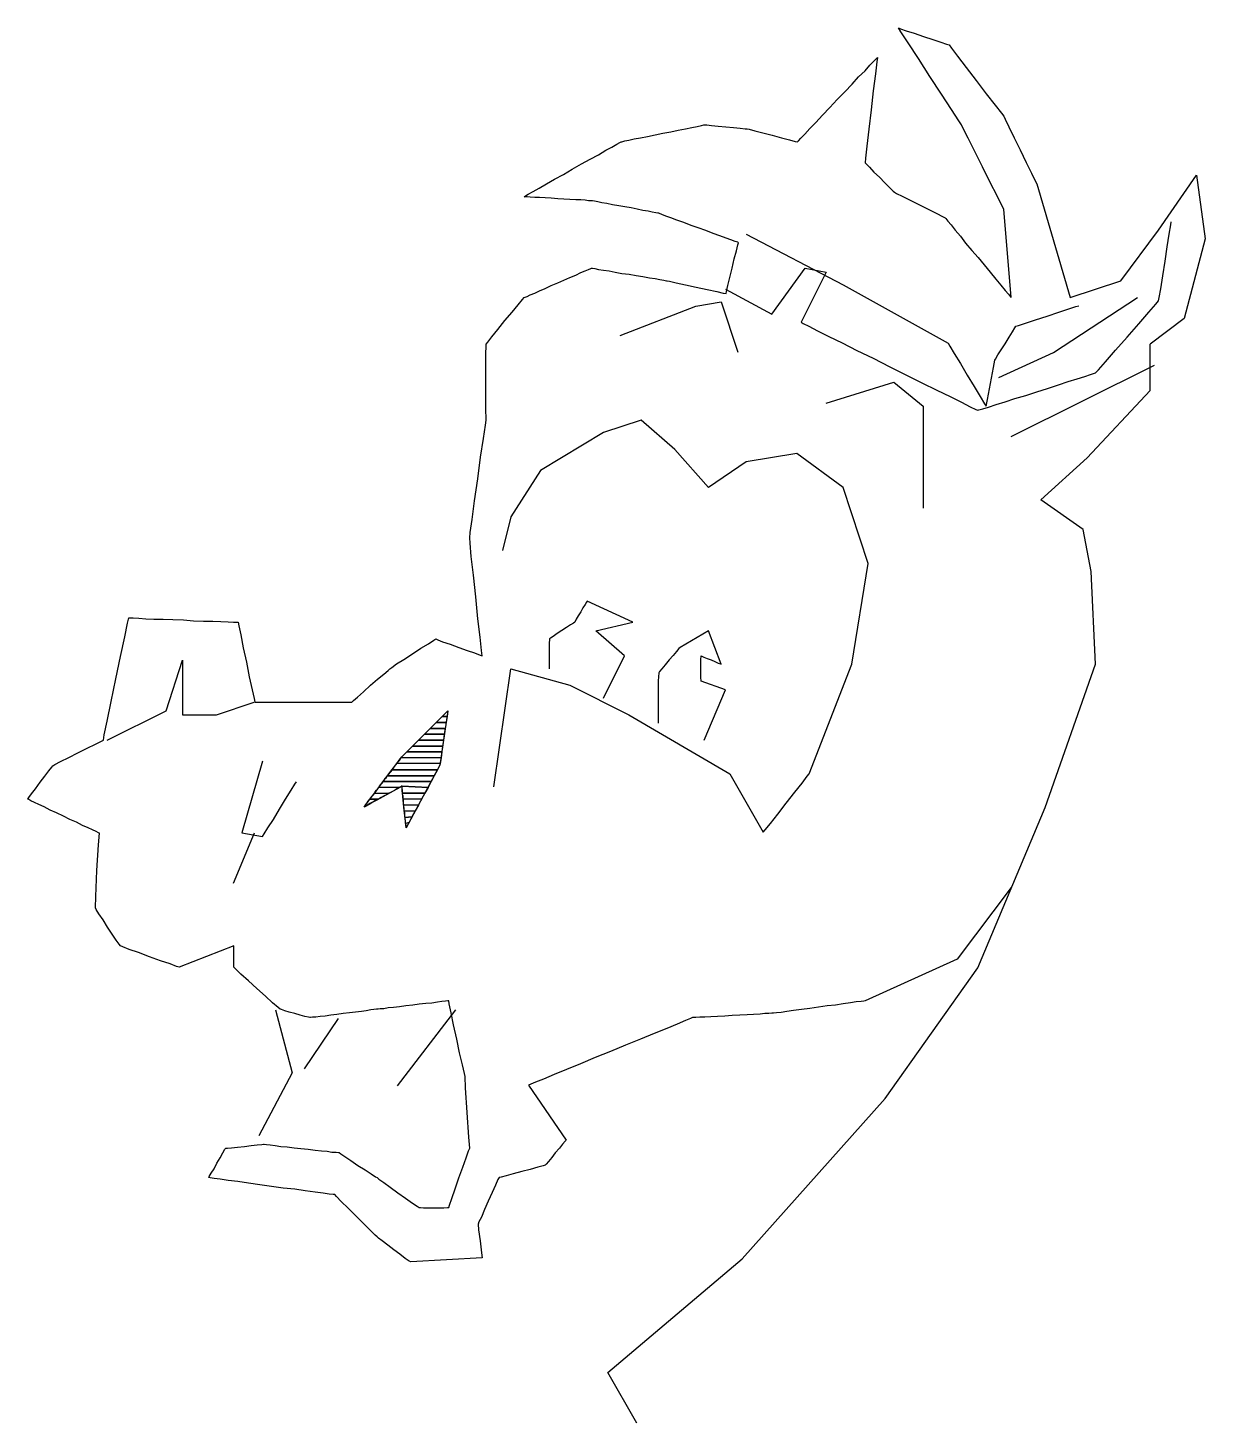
# Model space of a CAD drawing. Extents: x 5.1 to 79.2, y -79.3 to 8.5.
import ezdxf

# ---------------------------------------------------------------- set-up
doc = ezdxf.new("R2010")
doc.units = 0
doc.layers.add('7', color=7, linetype='CONTINUOUS')

msp = doc.modelspace()

# ---------------------------------------------------------------- linework, layer by layer
at = {"layer": '7', "linetype": 'CONTINUOUS'}
for points in [[(66.955, -45.61), (63.55, -50.108), (57.756, -52.725), (57.68, -52.751), (57.502, -52.776), (57.197, -52.801), (56.842, -52.852), (56.384, -52.929), (55.902, -53.005), (55.368, -53.056), (54.834, -53.132), (54.275, -53.208), (53.767, -53.284), (53.259, -53.335), (52.827, -53.411), (52.471, -53.462), (52.192, -53.488), (51.988, -53.513), (51.938, -53.513), (51.887, -53.513), (51.709, -53.538), (51.455, -53.538), (51.15, -53.564), (50.743, -53.589), (50.337, -53.615), (49.879, -53.64), (49.397, -53.665), (48.939, -53.691), (48.482, -53.716), (48.05, -53.742), (47.669, -53.767), (47.364, -53.767), (47.11, -53.792), (46.957, -53.792), (46.906, -53.792), (46.779, -53.843), (46.449, -53.97), (45.941, -54.199), (45.28, -54.479), (44.492, -54.783), (43.628, -55.139), (42.688, -55.52), (41.748, -55.927), (40.783, -56.308), (39.842, -56.689), (38.978, -57.045), (38.191, -57.375), (37.53, -57.655), (37.022, -57.858), (36.717, -57.985), (36.59, -58.036), (38.953, -61.492), (38.877, -61.568), (38.724, -61.746), (38.521, -62), (38.267, -62.305), (38.038, -62.584), (37.835, -62.838), (37.683, -63.016), (37.632, -63.067), (37.505, -63.118), (37.174, -63.194), (36.692, -63.347), (36.158, -63.474), (35.624, -63.626), (35.167, -63.753), (34.862, -63.829), (34.735, -63.855), (34.659, -63.982), (34.506, -64.338), (34.303, -64.795), (34.049, -65.329), (33.82, -65.862), (33.617, -66.345), (33.464, -66.65), (33.414, -66.777), (33.439, -67.133), (33.541, -67.844), (33.617, -68.581), (33.668, -68.911), (29.17, -69.166), (29.069, -69.115), (28.814, -68.937), (28.484, -68.683), (28.103, -68.403), (27.722, -68.098), (27.366, -67.844), (27.137, -67.666), (27.061, -67.59), (26.934, -67.488), (26.629, -67.184), (26.197, -66.752), (25.714, -66.269), (25.232, -65.786), (24.8, -65.354), (24.495, -65.049), (24.393, -64.922), (24.291, -64.922), (24.037, -64.897), (23.656, -64.846), (23.148, -64.77), (22.538, -64.693), (21.878, -64.592), (21.141, -64.515), (20.404, -64.414), (19.667, -64.312), (18.955, -64.211), (18.295, -64.109), (17.685, -64.033), (17.177, -63.956), (16.796, -63.906), (16.541, -63.88), (16.465, -63.855), (16.491, -63.779), (16.618, -63.575), (16.796, -63.296), (16.973, -62.94), (17.177, -62.61), (17.355, -62.305), (17.482, -62.076), (17.532, -62), (17.634, -62), (17.888, -61.974), (18.269, -61.949), (18.701, -61.898), (19.133, -61.847), (19.514, -61.797), (19.794, -61.771), (19.896, -61.746), (19.946, -61.746), (20.099, -61.771), (20.328, -61.797), (20.632, -61.847), (20.988, -61.898), (21.395, -61.924), (21.827, -61.974), (22.259, -62.025), (22.716, -62.076), (23.148, -62.127), (23.555, -62.178), (23.91, -62.203), (24.215, -62.254), (24.469, -62.254), (24.622, -62.279), (24.673, -62.279), (24.774, -62.356), (25.028, -62.534), (25.41, -62.788), (25.841, -63.093), (26.299, -63.372), (26.68, -63.626), (26.96, -63.804), (27.061, -63.855), (27.163, -63.956), (27.468, -64.16), (27.874, -64.465), (28.357, -64.82), (28.84, -65.151), (29.272, -65.456), (29.577, -65.659), (29.704, -65.735), (29.78, -65.735), (29.983, -65.761), (30.263, -65.761), (30.619, -65.761), (30.949, -65.761), (31.254, -65.761), (31.482, -65.735), (31.559, -65.735), (31.61, -65.583), (31.762, -65.176), (31.965, -64.566), (32.194, -63.88), (32.448, -63.194), (32.651, -62.61), (32.804, -62.178), (32.88, -62), (32.829, -61.314), (32.728, -59.764), (32.626, -58.214), (32.601, -57.502), (32.55, -57.299), (32.423, -56.765), (32.245, -56.003), (32.067, -55.139), (31.864, -54.25), (31.711, -53.488), (31.584, -52.929), (31.559, -52.725), (31.508, -52.725), (31.355, -52.751), (31.127, -52.776), (30.847, -52.827), (30.492, -52.878), (30.11, -52.903), (29.704, -52.954), (29.297, -53.005), (28.865, -53.056), (28.459, -53.106), (28.078, -53.157), (27.747, -53.183), (27.468, -53.233), (27.239, -53.233), (27.112, -53.259), (27.061, -53.259), (27.01, -53.259), (26.858, -53.284), (26.655, -53.31), (26.375, -53.36), (26.07, -53.411), (25.689, -53.437), (25.308, -53.488), (24.927, -53.538), (24.52, -53.589), (24.139, -53.64), (23.783, -53.691), (23.478, -53.716), (23.199, -53.767), (22.996, -53.767), (22.869, -53.792), (22.818, -53.792), (22.741, -53.767), (22.513, -53.716), (22.208, -53.64), (21.878, -53.538), (21.522, -53.437), (21.242, -53.36), (21.039, -53.284), (20.963, -53.259), (20.836, -53.157), (20.48, -52.852), (20.023, -52.446), (19.489, -51.963), (18.955, -51.48), (18.473, -51.048), (18.168, -50.743), (18.041, -50.616), (18.041, -50.413), (18.041, -49.956), (18.041, -49.473), (18.041, -49.269), (14.61, -50.616), (14.432, -50.565), (14.026, -50.413), (13.416, -50.21), (12.73, -49.956), (12.044, -49.701), (11.459, -49.498), (11.053, -49.346), (10.9, -49.269), (10.824, -49.168), (10.646, -48.914), (10.392, -48.533), (10.087, -48.101), (9.808, -47.643), (9.554, -47.262), (9.376, -46.983), (9.325, -46.881), (9.35, -46.169), (9.427, -44.543), (9.528, -42.917), (9.579, -42.18), (9.528, -42.155), (9.376, -42.078), (9.147, -41.977), (8.868, -41.85), (8.512, -41.697), (8.131, -41.494), (7.724, -41.316), (7.318, -41.113), (6.886, -40.91), (6.479, -40.732), (6.098, -40.528), (5.768, -40.376), (5.488, -40.249), (5.259, -40.147), (5.132, -40.071), (5.082, -40.046), (5.132, -39.944), (5.31, -39.715), (5.564, -39.385), (5.844, -38.978), (6.149, -38.597), (6.403, -38.267), (6.581, -38.038), (6.657, -37.937), (6.784, -37.86), (7.14, -37.683), (7.648, -37.428), (8.232, -37.124), (8.817, -36.844), (9.325, -36.59), (9.681, -36.412), (9.833, -36.336), (9.884, -36.005), (10.062, -35.142), (10.316, -33.896), (10.621, -32.473), (10.9, -31.076), (11.18, -29.831), (11.358, -28.967), (11.434, -28.637), (11.51, -28.637), (11.714, -28.637), (12.069, -28.662), (12.501, -28.687), (13.009, -28.713), (13.594, -28.713), (14.204, -28.738), (14.864, -28.764), (15.5, -28.814), (16.135, -28.84), (16.719, -28.84), (17.227, -28.865), (17.685, -28.891), (18.015, -28.916), (18.244, -28.916), (18.32, -28.916), (18.346, -29.145), (18.473, -29.704), (18.625, -30.517), (18.828, -31.432), (19.006, -32.346), (19.184, -33.16), (19.311, -33.719), (19.362, -33.947), (19.413, -33.947), (19.54, -33.947), (19.743, -33.947), (20.023, -33.947), (20.328, -33.947), (20.683, -33.947), (21.064, -33.947), (21.471, -33.947), (21.852, -33.947), (22.233, -33.947), (22.614, -33.947), (22.919, -33.947), (23.199, -33.947), (23.402, -33.947), (23.555, -33.947), (23.605, -33.947), (23.682, -33.947), (23.885, -33.947), (24.164, -33.947), (24.52, -33.947), (24.85, -33.947), (25.155, -33.947), (25.384, -33.947), (25.46, -33.947), (25.562, -33.846), (25.816, -33.617), (26.197, -33.287), (26.629, -32.88), (27.087, -32.499), (27.468, -32.169), (27.747, -31.94), (27.849, -31.838), (27.976, -31.762), (28.281, -31.533), (28.738, -31.254), (29.272, -30.898), (29.805, -30.542), (30.288, -30.263), (30.619, -30.034), (30.746, -29.958), (30.873, -30.009), (31.178, -30.136), (31.66, -30.288), (32.194, -30.491), (32.728, -30.695), (33.185, -30.847), (33.541, -30.974), (33.668, -31.025), (33.617, -30.695), (33.541, -29.856), (33.388, -28.687), (33.261, -27.315), (33.109, -25.943), (32.982, -24.774), (32.905, -23.936), (32.88, -23.605), (32.905, -23.275), (33.033, -22.437), (33.185, -21.268), (33.388, -19.896), (33.566, -18.523), (33.744, -17.355), (33.871, -16.516), (33.922, -16.186), (33.896, -15.449), (33.896, -13.797), (33.896, -12.145), (33.922, -11.409), (34.023, -11.282), (34.278, -10.951), (34.659, -10.494), (35.091, -9.935), (35.548, -9.401), (35.929, -8.944), (36.209, -8.613), (36.31, -8.486), (36.361, -8.461), (36.488, -8.41), (36.692, -8.309), (36.971, -8.207), (37.276, -8.054), (37.632, -7.902), (38.013, -7.724), (38.419, -7.546), (38.801, -7.394), (39.182, -7.216), (39.563, -7.063), (39.868, -6.911), (40.147, -6.809), (40.351, -6.708), (40.503, -6.657), (40.554, -6.632), (40.605, -6.632), (40.757, -6.657), (40.986, -6.708), (41.291, -6.759), (41.646, -6.809), (42.028, -6.886), (42.46, -6.962), (42.917, -7.013), (43.349, -7.089), (43.781, -7.165), (44.187, -7.241), (44.543, -7.292), (44.848, -7.343), (45.102, -7.394), (45.255, -7.419), (45.306, -7.419), (45.458, -7.445), (45.865, -7.546), (46.449, -7.673), (47.135, -7.826), (47.821, -7.978), (48.431, -8.105), (48.838, -8.207), (49.015, -8.232), (49.041, -8.105), (49.117, -7.724), (49.244, -7.216), (49.397, -6.632), (49.524, -6.047), (49.676, -5.539), (49.752, -5.158), (49.803, -5.031), (49.752, -5.005), (49.574, -4.954), (49.32, -4.853), (49.015, -4.751), (48.609, -4.599), (48.202, -4.446), (47.745, -4.268), (47.262, -4.091), (46.805, -3.938), (46.347, -3.76), (45.915, -3.608), (45.534, -3.455), (45.229, -3.354), (44.975, -3.252), (44.823, -3.201), (44.772, -3.176), (44.721, -3.176), (44.594, -3.15), (44.365, -3.1), (44.111, -3.049), (43.781, -2.998), (43.425, -2.922), (43.044, -2.845), (42.637, -2.769), (42.256, -2.718), (41.875, -2.642), (41.519, -2.566), (41.189, -2.515), (40.935, -2.464), (40.732, -2.413), (40.605, -2.388), (40.554, -2.388), (40.503, -2.388), (40.351, -2.388), (40.147, -2.363), (39.868, -2.337), (39.563, -2.337), (39.182, -2.312), (38.801, -2.286), (38.419, -2.261), (38.013, -2.236), (37.632, -2.21), (37.276, -2.185), (36.971, -2.185), (36.692, -2.159), (36.488, -2.134), (36.361, -2.134), (36.31, -2.134), (36.387, -2.083), (36.564, -1.981), (36.869, -1.804), (37.251, -1.6), (37.708, -1.321), (38.216, -1.041), (38.775, -0.736), (39.334, -0.406), (39.919, -0.076), (40.452, 0.228), (40.986, 0.508), (41.443, 0.787), (41.824, 0.99), (42.129, 1.168), (42.333, 1.27), (42.409, 1.321), (42.46, 1.321), (42.637, 1.372), (42.892, 1.422), (43.222, 1.499), (43.628, 1.575), (44.06, 1.651), (44.543, 1.753), (45.026, 1.854), (45.534, 1.956), (45.992, 2.058), (46.449, 2.134), (46.856, 2.21), (47.186, 2.286), (47.465, 2.337), (47.618, 2.388), (47.694, 2.388), (47.796, 2.388), (48.101, 2.337), (48.507, 2.312), (48.99, 2.261), (49.473, 2.21), (49.905, 2.185), (50.21, 2.134), (50.337, 2.134), (50.464, 2.109), (50.82, 2.007), (51.328, 1.88), (51.912, 1.727), (52.497, 1.575), (53.005, 1.448), (53.361, 1.346), (53.513, 1.321), (53.564, 1.372), (53.716, 1.55), (53.97, 1.804), (54.275, 2.159), (54.656, 2.541), (55.088, 2.998), (55.546, 3.481), (56.003, 3.989), (56.486, 4.472), (56.943, 4.954), (57.35, 5.412), (57.756, 5.793), (58.061, 6.149), (58.315, 6.403), (58.493, 6.581), (58.544, 6.632), (58.493, 6.352), (58.417, 5.59), (58.265, 4.522), (58.138, 3.328), (57.985, 2.109), (57.858, 1.041), (57.782, 0.279), (57.756, 0), (57.833, -0.076), (58.036, -0.279), (58.315, -0.584), (58.671, -0.914), (59.002, -1.27), (59.306, -1.575), (59.535, -1.778), (59.611, -1.854), (59.738, -1.931), (60.094, -2.109), (60.602, -2.363), (61.187, -2.642), (61.771, -2.947), (62.279, -3.201), (62.635, -3.379), (62.788, -3.455), (62.838, -3.506), (62.965, -3.684), (63.169, -3.913), (63.423, -4.243), (63.753, -4.624), (64.084, -5.056), (64.465, -5.513), (64.871, -5.971), (65.252, -6.428), (65.634, -6.886), (65.989, -7.318), (66.294, -7.699), (66.574, -8.029), (66.777, -8.258), (66.904, -8.436), (66.955, -8.486), (66.497, -2.922), (66.37, -2.693), (66.066, -2.083), (65.634, -1.245), (65.151, -0.254), (64.668, 0.711), (64.236, 1.55), (63.931, 2.159), (63.829, 2.388), (63.652, 2.642), (63.194, 3.354), (62.559, 4.319), (61.822, 5.437), (61.111, 6.555), (60.475, 7.546), (60.018, 8.232), (59.865, 8.486), (59.993, 8.436), (60.348, 8.309), (60.856, 8.156), (61.441, 7.953), (62.025, 7.75), (62.534, 7.597), (62.889, 7.47), (63.042, 7.419), (63.194, 7.216), (63.575, 6.708), (64.109, 5.996), (64.744, 5.183), (65.379, 4.345), (65.938, 3.633), (66.345, 3.125), (66.497, 2.922), (66.574, 2.744), (66.802, 2.261), (67.133, 1.575), (67.514, 0.813), (67.895, 0.025), (68.225, -0.66), (68.454, -1.143), (68.556, -1.321), (70.665, -8.486), (73.841, -7.419), (76.23, -4.243), (78.618, -0.787), (79.152, -4.777), (77.83, -9.808), (75.696, -11.409)], [(48.965, -7.953), (51.887, -9.528), (53.996, -6.632), (55.317, -6.886), (53.742, -10.036), (53.869, -10.113), (54.224, -10.291), (54.758, -10.57), (55.47, -10.926), (56.308, -11.332), (57.248, -11.815), (58.265, -12.298), (59.306, -12.832), (60.323, -13.34), (61.339, -13.848), (62.279, -14.305), (63.118, -14.712), (63.829, -15.068), (64.363, -15.347), (64.719, -15.525), (64.846, -15.576), (64.922, -15.55), (65.176, -15.474), (65.532, -15.373), (66.015, -15.22), (66.574, -15.042), (67.184, -14.839), (67.87, -14.636), (68.556, -14.407), (69.242, -14.204), (69.928, -13.975), (70.538, -13.772), (71.097, -13.594), (71.579, -13.441), (71.935, -13.314), (72.189, -13.238), (72.266, -13.213), (72.443, -13.035), (72.875, -12.527), (73.511, -11.79), (74.248, -10.977), (74.984, -10.138), (75.62, -9.401), (76.052, -8.893), (76.23, -8.69), (76.255, -8.486), (76.357, -7.927), (76.484, -7.114), (76.636, -6.2), (76.763, -5.285), (76.89, -4.497), (76.992, -3.913), (77.017, -3.709)], [(50.286, -4.497), (56.384, -7.673), (62.991, -11.358), (63.093, -11.536), (63.372, -11.993), (63.753, -12.628), (64.185, -13.365), (64.617, -14.077), (64.998, -14.712), (65.278, -15.169), (65.379, -15.322), (65.456, -14.89), (65.659, -13.899), (65.837, -12.882), (65.913, -12.425), (65.964, -12.349), (66.116, -12.095), (66.32, -11.764), (66.574, -11.383), (66.828, -10.977), (67.031, -10.646), (67.184, -10.392), (67.234, -10.291), (67.412, -10.24), (67.844, -10.087), (68.479, -9.884), (69.216, -9.655), (69.953, -9.401), (70.588, -9.198), (71.02, -9.045), (71.198, -8.995)], [(42.358, -10.875), (47.11, -9.02), (48.71, -8.741), (49.752, -11.917)], [(66.167, -13.518), (69.623, -11.942), (74.908, -8.486)], [(43.4, -79.304), (41.57, -76.128), (50.032, -68.962), (59.027, -58.874), (64.846, -50.667), (69.089, -40.579), (72.266, -31.559), (71.986, -25.714), (71.478, -23.072), (68.81, -21.217), (71.732, -18.574), (75.696, -14.331), (75.696, -11.409)], [(66.955, -17.227), (75.975, -12.73)], [(55.317, -15.118), (59.561, -13.797), (61.415, -15.322), (61.415, -16.338), (61.415, -18.523), (61.415, -20.734), (61.415, -21.725)], [(34.405, -39.258), (35.472, -31.838), (39.182, -32.88), (42.892, -34.735), (49.244, -38.445), (51.353, -42.129), (51.48, -41.977), (51.81, -41.57), (52.268, -40.986), (52.801, -40.3), (53.335, -39.614), (53.792, -39.029), (54.123, -38.597), (54.25, -38.445), (56.918, -31.559), (57.96, -25.206), (56.384, -20.429), (53.462, -18.295), (50.286, -18.828), (47.897, -20.429), (45.788, -18.041), (43.679, -16.186), (41.291, -16.973), (37.327, -19.362), (35.472, -22.284), (34.938, -24.393)], [(41.291, -33.693), (42.612, -31.025), (40.808, -29.45), (43.146, -28.916), (40.274, -27.595), (40.224, -27.646), (40.147, -27.798), (39.995, -28.001), (39.868, -28.255), (39.715, -28.51), (39.588, -28.713), (39.512, -28.865), (39.487, -28.916), (39.41, -28.967), (39.233, -29.069), (38.978, -29.246), (38.674, -29.424), (38.394, -29.628), (38.14, -29.805), (37.962, -29.907), (37.911, -29.958), (37.886, -30.263), (37.886, -30.898), (37.886, -31.533), (37.886, -31.838)], [(47.643, -36.336), (48.965, -33.16), (47.44, -32.626), (47.415, -32.372), (47.415, -31.813), (47.415, -31.279), (47.44, -31.025), (47.491, -31.051), (47.618, -31.101), (47.821, -31.203), (48.075, -31.279), (48.304, -31.381), (48.507, -31.482), (48.66, -31.533), (48.71, -31.559), (47.897, -29.45), (46.119, -30.491), (46.042, -30.568), (45.89, -30.746), (45.687, -31), (45.433, -31.279), (45.178, -31.584), (44.975, -31.838), (44.823, -32.016), (44.772, -32.092), (44.747, -32.601), (44.747, -33.668), (44.747, -34.76), (44.747, -35.269)], [(10.062, -36.336), (13.772, -34.481), (14.814, -31.305), (14.814, -34.735), (16.948, -34.735), (19.311, -33.947)], [(31.508, -34.481), (31, -37.911), (28.891, -41.85), (28.84, -41.443), (28.738, -40.554), (28.662, -39.639), (28.637, -39.207), (28.535, -39.283), (28.255, -39.436), (27.874, -39.639), (27.417, -39.893), (26.985, -40.122), (26.604, -40.325), (26.35, -40.478), (26.248, -40.528), (26.35, -40.401), (26.604, -40.046), (26.985, -39.537), (27.417, -38.953), (27.849, -38.369), (28.23, -37.886), (28.51, -37.505), (28.611, -37.378), (31.508, -34.481)], [(30.771, -35.218), (31.152, -34.837), (31.457, -34.837), (31.406, -35.218), (30.771, -35.218)], [(31.152, -34.837), (31.508, -34.481), (31.457, -34.837), (31.152, -34.837)], [(29.653, -36.336), (30.034, -35.955), (31.279, -35.955), (31.228, -36.336), (29.653, -36.336)], [(30.034, -35.955), (30.39, -35.599), (31.33, -35.599), (31.279, -35.955), (30.034, -35.955)], [(30.39, -35.599), (30.771, -35.218), (31.406, -35.218), (31.33, -35.599), (30.39, -35.599)], [(28.916, -37.073), (29.272, -36.717), (31.178, -36.717), (31.127, -37.073), (28.916, -37.073)], [(29.272, -36.717), (29.653, -36.336), (31.228, -36.336), (31.178, -36.717), (29.272, -36.717)], [(19.845, -37.657), (18.549, -42.155), (19.845, -42.383), (19.946, -42.231), (20.175, -41.85), (20.531, -41.316), (20.912, -40.681), (21.293, -40.046), (21.649, -39.487), (21.878, -39.105), (21.979, -38.953)], [(28.306, -37.784), (28.408, -37.683), (28.484, -37.581), (28.535, -37.505), (28.56, -37.428), (31.076, -37.454), (31.025, -37.81), (28.306, -37.784)], [(28.56, -37.428), (28.586, -37.403), (28.586, -37.403), (28.611, -37.378), (28.611, -37.378), (28.916, -37.073), (31.127, -37.073), (31.076, -37.454), (28.56, -37.428)], [(27.442, -38.928), (27.493, -38.851), (27.569, -38.75), (27.646, -38.674), (27.696, -38.572), (30.644, -38.572), (30.466, -38.928), (27.442, -38.928)], [(27.696, -38.572), (27.798, -38.47), (27.874, -38.369), (27.951, -38.292), (28.001, -38.191), (30.847, -38.191), (30.644, -38.572), (27.696, -38.572)], [(28.001, -38.191), (28.078, -38.089), (28.154, -37.987), (28.23, -37.886), (28.306, -37.784), (31.025, -37.81), (31, -37.911), (30.847, -38.191), (28.001, -38.191)], [(26.883, -39.69), (26.934, -39.588), (27.01, -39.487), (27.087, -39.41), (27.163, -39.309), (28.484, -39.283), (28.357, -39.36), (28.205, -39.461), (28.027, -39.563), (27.823, -39.665), (26.883, -39.69)], [(27.163, -39.309), (27.214, -39.233), (27.29, -39.131), (27.366, -39.029), (27.442, -38.928), (30.466, -38.928), (30.263, -39.309), (28.637, -39.233), (28.637, -39.207), (28.637, -39.207), (28.637, -39.207), (28.637, -39.207), (28.637, -39.207), (28.611, -39.233), (28.56, -39.258), (28.484, -39.283), (27.163, -39.309)], [(28.662, -39.665), (28.637, -39.512), (28.637, -39.41), (28.637, -39.309), (28.637, -39.233), (30.263, -39.309), (30.06, -39.665), (28.662, -39.665)], [(26.299, -40.452), (26.35, -40.376), (26.426, -40.274), (26.502, -40.173), (26.604, -40.046), (27.137, -40.046), (26.909, -40.147), (26.731, -40.274), (26.553, -40.376), (26.426, -40.452), (26.299, -40.452)], [(26.604, -40.046), (26.655, -39.969), (26.731, -39.868), (26.807, -39.792), (26.883, -39.69), (27.823, -39.665), (27.646, -39.766), (27.493, -39.842), (27.315, -39.944), (27.137, -40.046), (26.604, -40.046)], [(28.687, -40.02), (28.687, -39.919), (28.687, -39.842), (28.662, -39.741), (28.662, -39.665), (30.06, -39.665), (29.856, -40.046), (28.687, -40.02)], [(28.738, -40.401), (28.713, -40.3), (28.713, -40.198), (28.713, -40.122), (28.687, -40.02), (29.856, -40.046), (29.653, -40.427), (28.738, -40.401)], [(26.299, -40.452), (26.273, -40.478), (26.273, -40.503), (26.248, -40.528), (26.248, -40.528), (26.248, -40.528), (26.299, -40.503), (26.35, -40.478), (26.426, -40.452), (26.299, -40.452)], [(28.764, -40.808), (28.764, -40.706), (28.764, -40.605), (28.738, -40.503), (28.738, -40.401), (29.653, -40.427), (29.45, -40.783), (28.764, -40.808)], [(28.814, -41.189), (28.789, -41.087), (28.789, -40.986), (28.789, -40.91), (28.764, -40.808), (29.45, -40.783), (29.246, -41.164), (28.814, -41.189)], [(28.84, -41.57), (28.84, -41.494), (28.84, -41.392), (28.814, -41.291), (28.814, -41.189), (29.246, -41.164), (29.069, -41.519), (28.84, -41.57)], [(28.84, -41.57), (28.865, -41.697), (28.865, -41.774), (28.891, -41.824), (28.891, -41.85), (29.069, -41.519), (28.84, -41.57)], [(19.311, -42.18), (17.99, -45.356)], [(20.658, -53.31), (21.7, -57.274), (19.616, -61.238)], [(28.332, -58.087), (32.016, -53.31)], [(22.487, -57.02), (24.622, -53.843)]]:
    msp.add_lwpolyline(points, dxfattribs=at)

doc.saveas('drawing.dxf')
